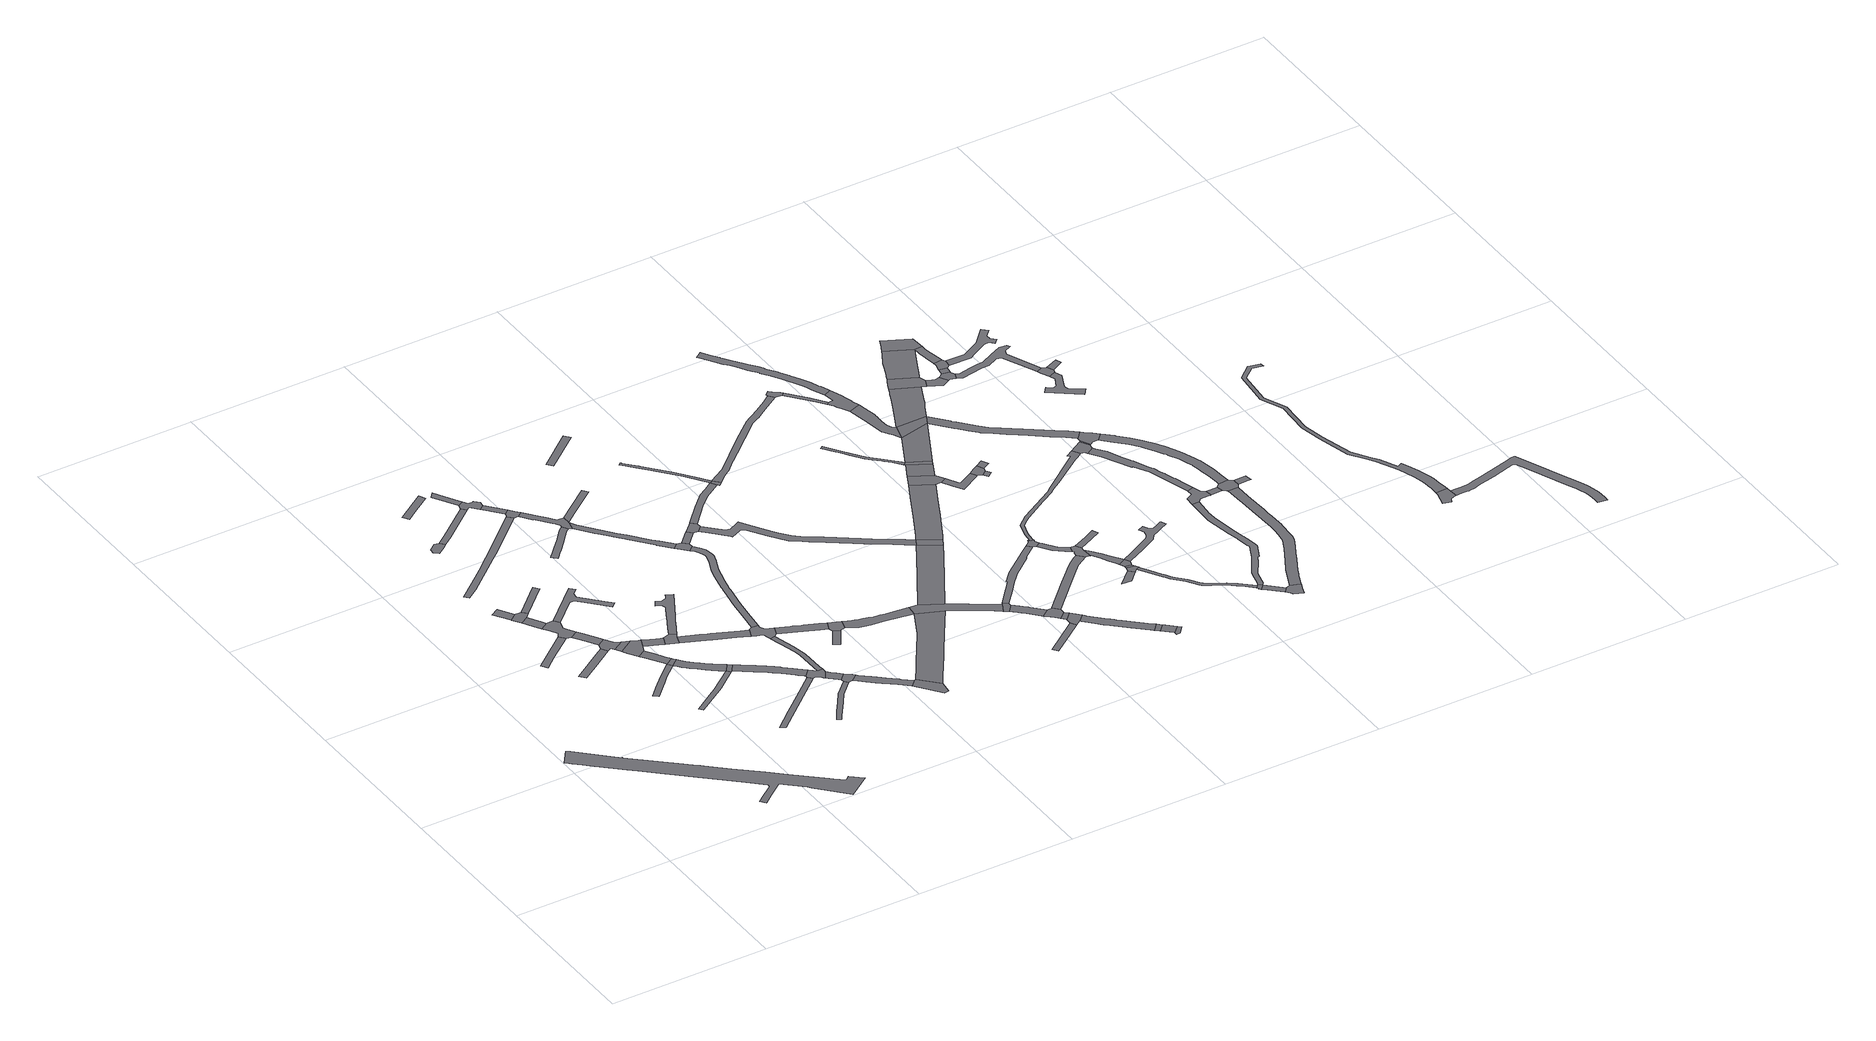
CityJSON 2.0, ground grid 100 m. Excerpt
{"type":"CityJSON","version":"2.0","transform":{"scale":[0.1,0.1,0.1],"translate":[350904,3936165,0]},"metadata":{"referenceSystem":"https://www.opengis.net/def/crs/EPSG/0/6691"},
"CityObjects":{
"road1":{"type":"Road","geometry":[{"type":"MultiSurface","lod":"1","boundaries":[[[0,1,2,3,4,5,6,7,8,9,10,11,12,13,14,15,16,17,18,19,20,21,22,23,24,25,26,27,28,29,30,31,32,33,34,35,36,37,38,39,40,41,42,43,44]]]}]},
"road2":{"type":"Road","attributes":{"RoadStructureAttribute.sectionType":"1"},"geometry":[{"type":"MultiSurface","lod":"1","boundaries":[[[45,46,47,48,49,50]]]}]},
"road3":{"type":"Road","attributes":{"RoadStructureAttribute.sectionType":"1"},"geometry":[{"type":"MultiSurface","lod":"1","boundaries":[[[51,52,53,54,55,56]]]}]},
"road4":{"type":"Road","attributes":{"RoadStructureAttribute.sectionType":"1"},"geometry":[{"type":"MultiSurface","lod":"1","boundaries":[[[57,58,59,60]]]}]},
"road5":{"type":"Road","geometry":[{"type":"MultiSurface","lod":"1","boundaries":[[[60,59,61,62,63,64,65]]]}]},
"road6":{"type":"Road","attributes":{"RoadStructureAttribute.sectionType":"1"},"geometry":[{"type":"MultiSurface","lod":"1","boundaries":[[[66,67,68,63,62,69,70,71]]]}]},
"road7":{"type":"Road","geometry":[{"type":"MultiSurface","lod":"1","boundaries":[[[49,72,73,74,75,76,77,78,66,71,79,80,50]]]}]},
"road8":{"type":"Road","attributes":{"RoadStructureAttribute.sectionType":"1"},"geometry":[{"type":"MultiSurface","lod":"1","boundaries":[[[81,82,83,84,85,86,87,88,89,90,91,92,93,94]]]}]},
"road9":{"type":"Road","attributes":{"RoadStructureAttribute.sectionType":"1"},"geometry":[{"type":"MultiSurface","lod":"1","boundaries":[[[95,96,73,72,97,98,99,100]]]}]},
"road10":{"type":"Road","geometry":[{"type":"MultiSurface","lod":"1","boundaries":[[[99,101,56,55,102,103,104,105,106,107,100]]]}]},
"road11":{"type":"Road","attributes":{"RoadStructureAttribute.sectionType":"1"},"geometry":[{"type":"MultiSurface","lod":"1","boundaries":[[[64,108,109,65]]]}]},
"road12":{"type":"Road","attributes":{"RoadStructureAttribute.sectionType":"1"},"geometry":[{"type":"MultiSurface","lod":"1","boundaries":[[[110,111,105,104,112]]]}]},
"road13":{"type":"Road","attributes":{"RoadStructureAttribute.sectionType":"1"},"geometry":[{"type":"MultiSurface","lod":"1","boundaries":[[[113,114,115,116,117,118,119,120,121]]]}]},
"road14":{"type":"Road","attributes":{"RoadStructureAttribute.sectionType":"1"},"geometry":[{"type":"MultiSurface","lod":"1","boundaries":[[[122,123,124,125,110,112,126,127,128,129]]]}]},
"road15":{"type":"Road","attributes":{"RoadStructureAttribute.sectionType":"1"},"geometry":[{"type":"MultiSurface","lod":"1","boundaries":[[[130,131,132,133,134,135,136,137,122,129]]]}]},
"road16":{"type":"Road","geometry":[{"type":"MultiSurface","lod":"1","boundaries":[[[138,139,140,141,142,143,144,145]]]}]},
"road17":{"type":"Road","geometry":[{"type":"MultiSurface","lod":"1","boundaries":[[[146,147,134,133,81,94,148]]]}]},
"road18":{"type":"Road","geometry":[{"type":"MultiSurface","lod":"1","boundaries":[[[77,149,150,151,152,153,154,155,156,157,158,159,160,78]]]}]},
"road19":{"type":"Road","attributes":{"RoadStructureAttribute.sectionType":"1"},"geometry":[{"type":"MultiSurface","lod":"1","boundaries":[[[161,162,163,164,165,166,124,123]]]}]},
"road20":{"type":"Road","attributes":{"RoadStructureAttribute.sectionType":"1"},"geometry":[{"type":"MultiSurface","lod":"1","boundaries":[[[94,167,168,169,170,171,172,173,174,175,176,113,177,178,179,180,181,182,183,184,185,186,148]]]}]},
"road21":{"type":"Road","attributes":{"RoadStructureAttribute.sectionType":"1"},"geometry":[{"type":"MultiSurface","lod":"1","boundaries":[[[187,188,189,190,191,192,193,194,195,196,197,198]]]}]},
"road22":{"type":"Road","attributes":{"RoadStructureAttribute.sectionType":"1"},"geometry":[{"type":"MultiSurface","lod":"1","boundaries":[[[199,200,201,202,203,204,205,206,207,208]]]}]},
"road23":{"type":"Road","geometry":[{"type":"MultiSurface","lod":"1","boundaries":[[[209,163,162,210,211,212,213]]]}]},
"road24":{"type":"Road","geometry":[{"type":"MultiSurface","lod":"1","boundaries":[[[214,215,177,113,121,216]]]}]},
"road25":{"type":"Road","attributes":{"RoadStructureAttribute.sectionType":"1"},"geometry":[{"type":"MultiSurface","lod":"1","boundaries":[[[217,218,219,220,221]]]}]},
"road26":{"type":"Road","attributes":{"RoadStructureAttribute.sectionType":"1"},"geometry":[{"type":"MultiSurface","lod":"1","boundaries":[[[222,223,224,225,141,140]]]}]},
"road27":{"type":"Road","attributes":{"RoadStructureAttribute.sectionType":"1"},"geometry":[{"type":"MultiSurface","lod":"1","boundaries":[[[226,227,228,229,230,231,232,233,234,235,236,237,238,239,240,241,242,243,244,245,246,247,214,216]]]}]},
"road28":{"type":"Road","attributes":{"RoadStructureAttribute.sectionType":"1"},"geometry":[{"type":"MultiSurface","lod":"1","boundaries":[[[248,249,250,251,252,253,211,210,254,255,256,257,258,259,260,261]]]}]},
"road29":{"type":"Road","attributes":{"RoadStructureAttribute.sectionType":"1"},"geometry":[{"type":"MultiSurface","lod":"1","boundaries":[[[212,262,263,264,265,266,267,268,269,270,271,272,273,274,275,276,277,213]]]}]},
"road30":{"type":"Road","attributes":{"RoadStructureAttribute.sectionType":"1"},"geometry":[{"type":"MultiSurface","lod":"1","boundaries":[[[278,279,280,281,282,283,284,285,286,287,288,289]]]}]},
"road31":{"type":"Road","attributes":{"RoadStructureAttribute.sectionType":"1"},"geometry":[{"type":"MultiSurface","lod":"1","boundaries":[[[290,291,292,293,294,295]]]}]},
"road32":{"type":"Road","geometry":[{"type":"MultiSurface","lod":"1","boundaries":[[[296,297,292,291,224,223,298,299,300,301,302,303,304]]]}]},
"road33":{"type":"Road","geometry":[{"type":"MultiSurface","lod":"1","boundaries":[[[305,306,307,234,233,208,207,308,309,310,311,312,313]]]}]},
"road34":{"type":"Road","attributes":{"RoadStructureAttribute.sectionType":"1"},"geometry":[{"type":"MultiSurface","lod":"1","boundaries":[[[314,315,316,317,318,319,320,321,322,323,324,325,326,327,328]]]}]},
"road35":{"type":"Road","attributes":{"RoadStructureAttribute.sectionType":"1"},"geometry":[{"type":"MultiSurface","lod":"1","boundaries":[[[301,329,330,331,332,302]]]}]},
"road36":{"type":"Road","attributes":{"RoadStructureAttribute.sectionType":"1"},"geometry":[{"type":"MultiSurface","lod":"1","boundaries":[[[333,334,335,336,305,313,337,338,339]]]}]},
"road37":{"type":"Road","geometry":[{"type":"MultiSurface","lod":"1","boundaries":[[[340,332,331,341,187,198,342,343]]]}]},
"road38":{"type":"Road","attributes":{"RoadStructureAttribute.sectionType":"1"},"geometry":[{"type":"MultiSurface","lod":"1","boundaries":[[[344,345,346,347,348,349,350,351,352,353,354,307,306]]]}]},
"road39":{"type":"Road","geometry":[{"type":"MultiSurface","lod":"1","boundaries":[[[355,289,288,356,357,358,359,360,333,339]]]}]},
"road40":{"type":"Road","geometry":[{"type":"MultiSurface","lod":"1","boundaries":[[[361,362,363,364,365,350,349,366,367,368,369,370,371,372,373,374,248,261]]]}]},
"road41":{"type":"Road","geometry":[{"type":"MultiSurface","lod":"1","boundaries":[[[375,376,377,378,379,343,342,380,381,382,383,384,314,328,385,386]]]}]},
"road42":{"type":"Road","attributes":{"RoadStructureAttribute.sectionType":"1"},"geometry":[{"type":"MultiSurface","lod":"1","boundaries":[[[387,388,389,390,391,392,393,394,358,357,395,396,397,398,399,400,401,402]]]}]},
"road43":{"type":"Road","attributes":{"RoadStructureAttribute.sectionType":"1"},"geometry":[{"type":"MultiSurface","lod":"1","boundaries":[[[403,404,405,406,407,408,409,410,411,412,413,414,368,367]]]}]},
"road44":{"type":"Road","attributes":{"RoadStructureAttribute.sectionType":"1"},"geometry":[{"type":"MultiSurface","lod":"1","boundaries":[[[415,416,417,418,419,420,421,422,386,385,423,424,425,426,427,428,429,430,431,432,433]]]}]},
"road45":{"type":"Road","attributes":{"RoadStructureAttribute.sectionType":"1"},"geometry":[{"type":"MultiSurface","lod":"1","boundaries":[[[434,435,436,437,438,439,440,441,442,443,444,445,446,447,448,449,374,373,450,451,452,453,454,455,456,457,458,459,460,461,462,463,464,465,466,467,468,469,470]]]}]},
"road46":{"type":"Road","geometry":[{"type":"MultiSurface","lod":"1","boundaries":[[[471,472,473,474,387,402]]]}]},
"road47":{"type":"Road","attributes":{"RoadStructureAttribute.sectionType":"1"},"geometry":[{"type":"MultiSurface","lod":"1","boundaries":[[[475,476,477,478]]]}]},
"road48":{"type":"Road","attributes":{"RoadStructureAttribute.sectionType":"1"},"geometry":[{"type":"MultiSurface","lod":"1","boundaries":[[[479,480,481,482,483,375,386]]]}]},
"road49":{"type":"Road","geometry":[{"type":"MultiSurface","lod":"1","boundaries":[[[484,485,486,407,406,475,478]]]}]},
"road50":{"type":"Road","geometry":[{"type":"MultiSurface","lod":"1","boundaries":[[[487,488,489,470,469,490,491,415,433]]]}]},
"road51":{"type":"Road","attributes":{"RoadStructureAttribute.sectionType":"1"},"geometry":[{"type":"MultiSurface","lod":"1","boundaries":[[[492,493,491,490,494,495]]]}]},
"road52":{"type":"Road","geometry":[{"type":"MultiSurface","lod":"1","boundaries":[[[496,497,498,499,500,501,492,495]]]}]},
"road53":{"type":"Road","attributes":{"function":"3","RoadStructureAttribute.sectionType":"1"},"geometry":[{"type":"MultiSurface","lod":"1","boundaries":[[[502,503,504,505,506,507,508,509,510,474,473,511,512,513,514,515,516]]]}]},
"road54":{"type":"Road","attributes":{"RoadStructureAttribute.sectionType":"1"},"geometry":[{"type":"MultiSurface","lod":"1","boundaries":[[[517,518,519,520,521,522,523,524,525,526,527,486,485,528,529,530,531,532,533,534,535,536,516]]]}]},
"road55":{"type":"Road","attributes":{"RoadStructureAttribute.sectionType":"1"},"geometry":[{"type":"MultiSurface","lod":"1","boundaries":[[[537,538,539,540]]]}]},
"road56":{"type":"Road","attributes":{"RoadStructureAttribute.sectionType":"1"},"geometry":[{"type":"MultiSurface","lod":"1","boundaries":[[[541,542,543,544,499,498,545,546,547,548,549,550]]]}]},
"road57":{"type":"Road","attributes":{"RoadStructureAttribute.sectionType":"1"},"geometry":[{"type":"MultiSurface","lod":"1","boundaries":[[[551,552,553,554,555,556,557,558,559,560,561,562,563,564,565,566,567,568,569,570,571,572]]]}]},
"road58":{"type":"Road","attributes":{"RoadStructureAttribute.sectionType":"1"},"geometry":[{"type":"MultiSurface","lod":"1","boundaries":[[[573,574,575,576,577,578,579,580,581,582,583,584,585,586,587,588,497,496,589,590,591,592,593,594,595,596,597,598,599,600,601,602,603,604,605,606,607,608,609,610]]]}]},
"road59":{"type":"Road","geometry":[{"type":"MultiSurface","lod":"1","boundaries":[[[611,612,613,614,615,616,617,618,517,516,515,619,620,621,622,623,624,625,626]]]}]},
"road60":{"type":"Road","geometry":[{"type":"MultiSurface","lod":"1","boundaries":[[[571,550,549,627,628,629,572]]]}]},
"road61":{"type":"Road","attributes":{"function":"3","RoadStructureAttribute.sectionType":"1"},"geometry":[{"type":"MultiSurface","lod":"1","boundaries":[[[610,630,631,618,617,632,633,634]]]}]},
"road62":{"type":"Road","attributes":{"RoadStructureAttribute.sectionType":"1"},"geometry":[{"type":"MultiSurface","lod":"1","boundaries":[[[635,636,637,638,639,640]]]}]},
"road63":{"type":"Road","geometry":[{"type":"MultiSurface","lod":"1","boundaries":[[[625,641,642,643,644,645,626]]]}]},
"road64":{"type":"Road","attributes":{"RoadStructureAttribute.sectionType":"1"},"geometry":[{"type":"MultiSurface","lod":"1","boundaries":[[[642,646,647,648,649,650,651,652,653,654,655,656,657,658,659,643]]]}]},
"road65":{"type":"Road","geometry":[{"type":"MultiSurface","lod":"1","boundaries":[[[652,660,661,662,663,664,665,666,667,653]]]}]},
"road66":{"type":"Road","attributes":{"RoadStructureAttribute.sectionType":"1"},"geometry":[{"type":"MultiSurface","lod":"1","boundaries":[[[668,669,664,663]]]}]},
"road67":{"type":"Road","geometry":[{"type":"MultiSurface","lod":"1","boundaries":[[[669,668,635,640,670,671]]]}]},
"road68":{"type":"Road","geometry":[{"type":"MultiSurface","lod":"1","boundaries":[[[672,573,610,634]]]}]},
"road69":{"type":"Road","attributes":{"RoadStructureAttribute.sectionType":"1"},"geometry":[{"type":"MultiSurface","lod":"1","boundaries":[[[673,674,675,676,677,678,679,680,681,682,683,684,685,572,629,686,687,688,689,690,691,692,693,694,695,696,697,698,699,700,701,702,703,704]]]}]},
"road70":{"type":"Road","attributes":{"RoadStructureAttribute.sectionType":"1"},"geometry":[{"type":"MultiSurface","lod":"1","boundaries":[[[705,706,707,708,709,710,711,712,713,714,715,716,717,718,719,720,721,722,723,724,645,644]]]}]},
"road71":{"type":"Road","attributes":{"RoadStructureAttribute.sectionType":"1"},"geometry":[{"type":"MultiSurface","lod":"1","boundaries":[[[670,725,726,727,728,729,730,731,732,733,734,735,736,737,738,739,740,741,742,671]]]}]},
"road72":{"type":"Road","attributes":{"function":"3","RoadStructureAttribute.sectionType":"1"},"geometry":[{"type":"MultiSurface","lod":"1","boundaries":[[[672,743,744,745,746,747,748,749,750,751,752,753,754,573]]]}]},
"road73":{"type":"Road","geometry":[{"type":"MultiSurface","lod":"1","boundaries":[[[734,733,755,756]]]}]},
"road74":{"type":"Road","attributes":{"RoadStructureAttribute.sectionType":"1"},"geometry":[{"type":"MultiSurface","lod":"1","boundaries":[[[757,758,759,760,761,762,666,665,763,764,765,766,767]]]}]},
"road75":{"type":"Road","attributes":{"RoadStructureAttribute.sectionType":"1"},"geometry":[{"type":"MultiSurface","lod":"1","boundaries":[[[768,769,770,756,755]]]}]},
"road76":{"type":"Road","geometry":[{"type":"MultiSurface","lod":"1","boundaries":[[[771,772,769,768,773]]]}]},
"road77":{"type":"Road","geometry":[{"type":"MultiSurface","lod":"1","boundaries":[[[774,775,776,716,715,777,778,779,780]]]}]},
"road78":{"type":"Road","attributes":{"RoadStructureAttribute.sectionType":"1"},"geometry":[{"type":"MultiSurface","lod":"1","boundaries":[[[781,782,783,784,785,786,787,788,789,790,791,792,793,794,795,796,797]]]}]},
"road79":{"type":"Road","attributes":{"RoadStructureAttribute.sectionType":"1"},"geometry":[{"type":"MultiSurface","lod":"1","boundaries":[[[777,798,799,800,801,802,803,804,805,778]]]}]},
"road80":{"type":"Road","geometry":[{"type":"MultiSurface","lod":"1","boundaries":[[[806,748,747,807,808,809]]]}]},
"road81":{"type":"Road","attributes":{"RoadStructureAttribute.sectionType":"1"},"geometry":[{"type":"MultiSurface","lod":"1","boundaries":[[[810,811,812,813]]]}]},
"road82":{"type":"Road","geometry":[{"type":"MultiSurface","lod":"1","boundaries":[[[766,814,815,816,817,818,801,800,819,820,821,767]]]}]},
"road83":{"type":"Road","attributes":{"RoadStructureAttribute.sectionType":"1"},"geometry":[{"type":"MultiSurface","lod":"1","boundaries":[[[822,823,806,809]]]}]},
"road84":{"type":"Road","geometry":[{"type":"MultiSurface","lod":"1","boundaries":[[[824,825,826,827,828,673,704,829,830,831]]]}]},
"road85":{"type":"Road","geometry":[{"type":"MultiSurface","lod":"1","boundaries":[[[823,822,832,781,797]]]}]},
"road86":{"type":"Road","attributes":{"RoadStructureAttribute.sectionType":"1"},"geometry":[{"type":"MultiSurface","lod":"1","boundaries":[[[833,834,835,816,815,836,837,838,839,840,841]]]}]},
"road87":{"type":"Road","geometry":[{"type":"MultiSurface","lod":"1","boundaries":[[[842,843,844,845,813,812,846,847]]]}]},
"road88":{"type":"Road","attributes":{"RoadStructureAttribute.sectionType":"1"},"geometry":[{"type":"MultiSurface","lod":"1","boundaries":[[[848,849,844,843,850]]]}]},
"road89":{"type":"Road","attributes":{"RoadStructureAttribute.sectionType":"1"},"geometry":[{"type":"MultiSurface","lod":"1","boundaries":[[[851,852,808,807,853,854,855,856,857]]]}]},
"road90":{"type":"Road","geometry":[{"type":"MultiSurface","lod":"1","boundaries":[[[858,859,841,840,860,848,850]]]}]},
"road91":{"type":"Road","attributes":{"RoadStructureAttribute.sectionType":"1"},"geometry":[{"type":"MultiSurface","lod":"1","boundaries":[[[861,862,831,830,863,864,865,866,867]]]}]},
"road92":{"type":"Road","attributes":{"RoadStructureAttribute.sectionType":"1"},"geometry":[{"type":"MultiSurface","lod":"1","boundaries":[[[868,869,870,871,818,817]]]}]},
"road93":{"type":"Road","attributes":{"RoadStructureAttribute.sectionType":"1"},"geometry":[{"type":"MultiSurface","lod":"1","boundaries":[[[872,873,874,875,876,877,878,879,880,881,882,883,884,885,886,887,888,889,890,891,892,893,894,895,896,897,898,899,900,901,902,903,904,905,906,907,908,909,910,911,912,913,914,915]]]}]},
"road94":{"type":"Road","attributes":{"function":"3","RoadStructureAttribute.sectionType":"1"},"geometry":[{"type":"MultiSurface","lod":"1","boundaries":[[[916,781,832,917,918]]]}]},
"road95":{"type":"Road","attributes":{"RoadStructureAttribute.sectionType":"1"},"geometry":[{"type":"MultiSurface","lod":"1","boundaries":[[[919,920,921,922,923,924,925,926,927,928,929,930,931,932,933,934,935,936,937,938,939,916]]]}]},
"road96":{"type":"Road","geometry":[{"type":"MultiSurface","lod":"1","boundaries":[[[940,857,856,941,942,943,944,945]]]}]},
"road97":{"type":"Road","geometry":[{"type":"MultiSurface","lod":"1","boundaries":[[[866,946,947,948,934,933,949,950,951,952,953,954,955,956,957,892,891,958,959,867]]]}]},
"road98":{"type":"Road","geometry":[{"type":"MultiSurface","lod":"1","boundaries":[[[960,961,943,942]]]}]},
"road99":{"type":"Road","attributes":{"RoadStructureAttribute.sectionType":"1"},"geometry":[{"type":"MultiSurface","lod":"1","boundaries":[[[846,962,963,964,965,966,967,968,969,970,971,972,973,974,975,976,977,978,979,980,981,982,983,984,985,986,987,988,989,990,991,992,993,994,995,996,847]]]}]},
"road100":{"type":"Road","attributes":{"RoadStructureAttribute.sectionType":"1"},"geometry":[{"type":"MultiSurface","lod":"1","boundaries":[[[944,997,998,945]]]}]},
"road101":{"type":"Road","geometry":[{"type":"MultiSurface","lod":"1","boundaries":[[[918,999,919,916]]]}]},
"road102":{"type":"Road","attributes":{"RoadStructureAttribute.sectionType":"1"},"geometry":[{"type":"MultiSurface","lod":"1","boundaries":[[[1000,1001,1002,1003,1004,1005,1006,1007,1008,1009,1010,1011,1012,1013,1014,1015,1016,1017,1018,1019,1020,1021,1022,1023,774,780]]]}]},
"road103":{"type":"Road","geometry":[{"type":"MultiSurface","lod":"1","boundaries":[[[1024,1025,1026,1027,1028,1029,1030,1031,1032,1033,1034,1035,1036,1037,1038,1039,1040,1041,1042,1043,1044,841,859]]]}]},
"road104":{"type":"Road","geometry":[{"type":"MultiSurface","lod":"1","boundaries":[[[1045,977,976,1046,1047,1048,1049,1050]]]}]},
"road105":{"type":"Road","attributes":{"function":"3","RoadStructureAttribute.sectionType":"1"},"geometry":[{"type":"MultiSurface","lod":"1","boundaries":[[[1051,1052,1053,1054,1055,1056,1057,1058,1059,1060,1061,1062,1063,1064,1065,1066,919,999]]]}]},
"road106":{"type":"Road","attributes":{"RoadStructureAttribute.sectionType":"1"},"geometry":[{"type":"MultiSurface","lod":"1","boundaries":[[[1049,1067,1068,1069,1070,1050]]]}]},
"road107":{"type":"Road","geometry":[{"type":"MultiSurface","lod":"1","boundaries":[[[1068,1071,1072,1073,1074,1075,1076,1077,1078,1069]]]}]},
"road108":{"type":"Road","geometry":[{"type":"MultiSurface","lod":"1","boundaries":[[[1079,1080,1081,1058,1057,1082,1083,1084,1085]]]}]},
"road109":{"type":"Road","attributes":{"RoadStructureAttribute.sectionType":"1"},"geometry":[{"type":"MultiSurface","lod":"1","boundaries":[[[1086,1087,1088,1089,1090,1091,1092,1093,1094,1095,1096,1097,1098,1099,1100,1101,1102,1103,1104,1105,1106,1107,1108,1109,1110,1111,1112,999,918]]]}]},
"road110":{"type":"Road","attributes":{"RoadStructureAttribute.sectionType":"1"},"geometry":[{"type":"MultiSurface","lod":"1","boundaries":[[[1113,1114,1115,1116,1117,1118,1119,1120,1121,1122,1123,1124,1125,1126,1127,1128,1129,1130,1131,1132,1133,1134,1135,1136,1137,1138,1139,1140,1141,1142,1143,1144,1145,1146,1147,1045,1050]]]}]},
"road111":{"type":"Road","attributes":{"RoadStructureAttribute.sectionType":"1"},"geometry":[{"type":"MultiSurface","lod":"1","boundaries":[[[1148,1149,1083,1082,1150,1151,1152,1153]]]}]},
"road112":{"type":"Road","attributes":{"RoadStructureAttribute.sectionType":"1"},"geometry":[{"type":"MultiSurface","lod":"1","boundaries":[[[1154,1155,1156,1157,1158,1079,1085,1159,1160,1161,1162,1163,1164,1165,1166,1167,1168,1169,1170,1171,1172,1173,1174,1175,1164,1176]]]}]},
"road113":{"type":"Road","geometry":[{"type":"MultiSurface","lod":"1","boundaries":[[[1013,1012,1177,1178,1179,1180,1181]]]}]},
"road114":{"type":"Road","attributes":{"RoadStructureAttribute.sectionType":"1"},"geometry":[{"type":"MultiSurface","lod":"1","boundaries":[[[1182,1183,1184,1185,1186,1187,1188,1189,1190,1191,1192,1193,1194,1195,1196,1197,1198,1199,1200,1201,1078,1077,1202,1203,1204,1205,1206,1207,1208,1209,1210,1211,1212,1213,1214,1215,1216,1217,1218,1219,1220,1221,1222,1223,1224,1225,1226,1227,1228,1229,1230]]]}]},
"road115":{"type":"Road","geometry":[{"type":"MultiSurface","lod":"1","boundaries":[[[1152,1231,1232,1233,1234,1235,1236,1237,1238,1239,1153]]]}]},
"road116":{"type":"Road","attributes":{"RoadStructureAttribute.sectionType":"1"},"geometry":[{"type":"MultiSurface","lod":"1","boundaries":[[[1180,1240,1241,1181]]]}]},
"road117":{"type":"Road","attributes":{"RoadStructureAttribute.sectionType":"1"},"geometry":[{"type":"MultiSurface","lod":"1","boundaries":[[[1242,1243,1244,1245,1246,1247,1248,1249,1250,1251,1252,1253,1254,1255,1256,1257,1258,1259,1260,1179,1178,1261,1262,1263,1264,1265,1266,1267,1268,1269,1270]]]}]},
"road118":{"type":"Road","attributes":{"RoadStructureAttribute.sectionType":"1"},"geometry":[{"type":"MultiSurface","lod":"1","boundaries":[[[1271,1272,1237,1236]]]}]},
"road119":{"type":"Road","geometry":[{"type":"MultiSurface","lod":"1","boundaries":[[[1164,1175,1273,1274,1275,1276,1176]]]}]},
"road120":{"type":"Road","geometry":[{"type":"MultiSurface","lod":"1","boundaries":[[[1277,1278,1279,1134,1133,1280,1281,1282,1283,1284,1285,1286,1287,1242,1270]]]}]},
"road121":{"type":"Road","geometry":[{"type":"MultiSurface","lod":"1","boundaries":[[[1288,1169,1168,1289,1290,1272,1271,1291]]]}]},
"road122":{"type":"Road","geometry":[{"type":"MultiSurface","lod":"1","boundaries":[[[1292,1293,1294,1099,1098,1241,1240,1295,1296]]]}]},
"road123":{"type":"Road","attributes":{"RoadStructureAttribute.sectionType":"1"},"geometry":[{"type":"MultiSurface","lod":"1","boundaries":[[[1284,1283,1297,1298]]]}]},
"road124":{"type":"Road","attributes":{"RoadStructureAttribute.sectionType":"1"},"geometry":[{"type":"MultiSurface","lod":"1","boundaries":[[[1299,1300,1301,1302,1303,1304,1305,1306,1307,1308,1309,1310,1311,1312,1313,1292,1296,1314,1315,1316,1317,1318,1319,1320,1321,1322,1323,1324,1325,1326,1327,1328,1329,1330,1331,1332,1333,1334,1335]]]}]},
"road125":{"type":"Road","geometry":[{"type":"MultiSurface","lod":"1","boundaries":[[[1336,1337,1338,1339,1340,1341,1342,1343,1344,1345,1346,1234,1233,1347,1348,1349,1350,1351,1352,1353,1354]]]}]},
"road126":{"type":"Road","geometry":[{"type":"MultiSurface","lod":"1","boundaries":[[[1334,1298,1297,1355,1230,1229,1356,1357,1335]]]}]},
"road127":{"type":"Road","geometry":[{"type":"MultiSurface","lod":"1","boundaries":[[[1358,1359,1360,1361,1362,1363,1364,1365,1366,1367,1368,1369,1370,1288,1291]]]}]},
"road128":{"type":"Road","attributes":{"RoadStructureAttribute.sectionType":"1"},"geometry":[{"type":"MultiSurface","lod":"1","boundaries":[[[1356,1371,1372,1373,1374,1375,1357]]]}]},
"road129":{"type":"Road","geometry":[{"type":"MultiSurface","lod":"1","boundaries":[[[1376,1377,1378,1379,1380,1381,1382,1383,1384,1385,1386,1387]]]}]},
"road130":{"type":"Road","geometry":[{"type":"MultiSurface","lod":"1","boundaries":[[[1353,1388,1376,1387,1389,1390,1354]]]}]},
"road131":{"type":"Road","attributes":{"RoadStructureAttribute.sectionType":"1"},"geometry":[{"type":"MultiSurface","lod":"1","boundaries":[[[1389,1391,1392,1390]]]}]},
"road132":{"type":"Road","geometry":[{"type":"MultiSurface","lod":"1","boundaries":[[[1393,1394,1395,1396,1397,1398,1399,1400,1401,1402]]]}]},
"road133":{"type":"Road","attributes":{"RoadStructureAttribute.sectionType":"1"},"geometry":[{"type":"MultiSurface","lod":"1","boundaries":[[[1401,1403,1404,1405,1406,1407,1408,1409,1410,1411,1412,1413,1414,1415,1416,1417,1418,1419,1420,1421,1422,1423,1424,1425,1426,1427,1428,1429,1430,1431,1432,1433,1434,1435,1436,1437,1438,1439,1440,1441,1442,1402]]]}]},
"road134":{"type":"Road","attributes":{"RoadStructureAttribute.sectionType":"1"},"geometry":[{"type":"MultiSurface","lod":"1","boundaries":[[[1443,1444,1445,1446,1447,1448,1449,1450,1451,1452,1453,1454,1455,1456,1457,1458,1459,1460,1461,1462,1463,1464,1465,1400,1399,1466,1467,1468,1469,1470,1471,1472,1473,1474,1475,1476,1477,1478,1479,1480,1481,1482,1483,1484,1485,1486,1487,1488,1489]]]}]}
},
"vertices":[
[1341,107,0],[1337,111,0],[1271,168,0],[1245,144,0],[1189,195,0],[1173,210,0],[998,366,0],[903,450,0],[761,577,0],[646,679,0],[632,692,0],[601,720,0],[561,755,0],[326,968,0],[309,983,0],[307,986,0],[306,986,0],[94,1190,0],[73,1205,0],[8,1115,0],[17,1106,0],[41,1082,0],[84,1042,0],[114,1015,0],[230,908,0],[268,873,0],[313,831,0],[425,727,0],[506,653,0],[523,638,0],[642,528,0],[742,436,0],[852,334,0],[851,320,0],[762,252,0],[729,227,0],[753,195,0],[812,240,0],[875,288,0],[885,295,0],[890,299,0],[906,311,0],[1025,202,0],[1042,183,0],[1201,7,0],
[472,2040,0],[391,1975,0],[419,1940,0],[494,2002,0],[653,2127,0],[623,2161,0],
[735,1920,0],[520,1780,0],[548,1744,0],[663,1819,0],[788,1901,0],[763,1939,0],
[479,2567,0],[428,2536,0],[488,2438,0],[536,2474,0],
[491,2434,0],[523,2382,0],[574,2413,0],[603,2441,0],[576,2470,0],
[637,2308,0],[623,2334,0],[579,2404,0],[565,2314,0],[571,2303,0],[588,2277,0],
[683,2121,0],[734,2153,0],[706,2198,0],[692,2222,0],[707,2274,0],[708,2277,0],[681,2306,0],[615,2234,0],[641,2192,0],
[992,1618,0],[984,1611,0],[904,1539,0],[847,1484,0],[822,1459,0],[767,1403,0],[792,1379,0],[863,1451,0],[871,1459,0],[878,1465,0],[928,1514,0],[991,1570,0],[1004,1582,0],[1015,1592,0],
[812,2027,0],[754,2122,0],[702,2090,0],[733,2040,0],[772,1977,0],[823,2009,0],
[770,1968,0],[797,1907,0],[810,1915,0],[824,1893,0],[893,1936,0],[879,1942,0],[860,1950,0],
[784,2611,0],[757,2640,0],
[941,1916,0],[899,1934,0],[846,1857,0],
[1238,1392,0],[1087,1274,0],[1061,1257,0],[915,1162,0],[931,1137,0],[1105,1249,0],[1125,1265,0],[1145,1281,0],[1257,1368,0],
[954,1799,0],[971,1835,0],[995,1894,0],[985,1898,0],[854,1844,0],[859,1837,0],[865,1826,0],[903,1767,0],
[907,1760,0],[922,1736,0],[971,1658,0],[996,1621,0],[1045,1654,0],[1023,1687,0],[986,1746,0],[961,1786,0],
[529,3217,0],[542,3227,0],[569,3248,0],[545,3277,0],[515,3282,0],[472,3248,0],[468,3218,0],[495,3191,0],
[1060,1632,0],[1050,1647,0],[1062,1630,0],
[854,2412,0],[884,2411,0],[924,2368,0],[998,2286,0],[1033,2248,0],[1063,2275,0],[1022,2320,0],[963,2384,0],[913,2438,0],[915,2468,0],[947,2499,0],[920,2528,0],
[1055,1802,0],[1088,1789,0],[1112,1845,0],[1097,1851,0],[1075,1860,0],[1044,1873,0],
[1017,1589,0],[1025,1579,0],[1049,1552,0],[1056,1545,0],[1080,1521,0],[1113,1490,0],[1114,1489,0],[1147,1460,0],[1174,1438,0],[1204,1415,0],[1273,1441,0],[1235,1467,0],[1207,1488,0],[1196,1497,0],[1194,1499,0],[1192,1501,0],[1155,1534,0],[1126,1559,0],[1095,1591,0],[1075,1613,0],
[995,3298,0],[745,3072,0],[689,3022,0],[593,2937,0],[492,2854,0],[386,2766,0],[408,2740,0],[457,2775,0],[479,2790,0],[714,2988,0],[774,3038,0],[1025,3265,0],
[1440,976,0],[1322,877,0],[1200,773,0],[1212,764,0],[1229,752,0],[1273,789,0],[1351,856,0],[1469,955,0],[1608,1073,0],[1585,1100,0],
[1138,1853,0],[1160,1758,0],[1181,1816,0],[1192,1836,0],[1153,1857,0],
[1298,1423,0],[1285,1432,0],[1264,1374,0],
[502,3597,0],[527,3560,0],[589,3602,0],[710,3685,0],[690,3726,0],
[629,3294,0],[846,3467,0],[822,3497,0],[604,3323,0],
[1364,1304,0],[1407,1272,0],[1447,1240,0],[1467,1223,0],[1543,1154,0],[1553,1145,0],[1580,1121,0],[1585,1117,0],[1625,1162,0],[1621,1165,0],[1563,1218,0],[1516,1259,0],[1510,1265,0],[1485,1287,0],[1452,1314,0],[1444,1320,0],[1438,1324,0],[1404,1350,0],[1394,1357,0],[1334,1398,0],[1330,1401,0],[1309,1416,0],
[1555,1659,0],[1510,1677,0],[1481,1689,0],[1357,1742,0],[1325,1755,0],[1300,1766,0],[1301,1699,0],[1321,1691,0],[1322,1690,0],[1333,1685,0],[1457,1633,0],[1487,1621,0],[1490,1619,0],[1533,1601,0],
[1249,1938,0],[1252,1944,0],[1261,1959,0],[1282,1994,0],[1383,2171,0],[1342,2192,0],[1331,2174,0],[1324,2161,0],[1294,2151,0],[1260,2170,0],[1237,2133,0],[1270,2116,0],[1280,2088,0],[1239,2018,0],[1235,2010,0],[1184,1914,0],
[1648,876,0],[1600,807,0],[1550,737,0],[1526,700,0],[1507,670,0],[1532,654,0],[1551,684,0],[1574,720,0],[1625,790,0],[1671,856,0],[1755,938,0],[1734,959,0],
[742,3675,0],[829,3529,0],[863,3549,0],[821,3622,0],[805,3649,0],[769,3710,0],
[909,3514,0],[881,3519,0],[863,3481,0],[873,3478,0],[879,3471,0],[911,3434,0],[943,3461,0],[944,3491,0],[918,3522,0],
[1699,1095,0],[1699,1124,0],[1668,1123,0],[1614,1079,0],[1629,1078,0],[1636,1072,0],[1654,1055,0],[1660,1049,0],[1666,1045,0],
[1204,3053,0],[1176,3032,0],[1171,3026,0],[1107,2952,0],[1101,2945,0],[1043,2884,0],[996,2835,0],[1008,2823,0],[1026,2804,0],[1069,2853,0],[1073,2857,0],[1137,2925,0],[1164,2957,0],[1204,3003,0],[1225,3014,0],
[945,3394,0],[951,3387,0],[1004,3324,0],[1036,3350,0],
[1771,1025,0],[1744,1050,0],[1730,1063,0],[1719,1075,0],[1682,1031,0],[1723,992,0],[1734,984,0],
[1061,3319,0],[1001,3304,0],[1052,3264,0],[1084,3290,0],
[1698,1156,0],[1695,1300,0],[1693,1310,0],[1685,1364,0],[1677,1394,0],[1642,1531,0],[1611,1524,0],[1646,1391,0],[1655,1358,0],[1659,1331,0],[1664,1300,0],
[1734,980,0],[1759,939,0],[1780,943,0],[1824,978,0],[1809,992,0],[1794,1005,0],
[1560,1590,0],[1577,1583,0],[1598,1574,0],[1606,1543,0],[1608,1536,0],[1648,1536,0],[1661,1547,0],[1684,1603,0],[1635,1624,0],[1629,1633,0],[1620,1645,0],[1618,1649,0],[1620,1669,0],[1582,1674,0],
[1259,3120,0],[1215,3125,0],[1184,3165,0],[1137,3224,0],[1120,3245,0],[1106,3195,0],[1107,3195,0],[1179,3106,0],[1189,3093,0],[1206,3068,0],[1245,3010,0],[1257,3068,0],
[2071,762,0],[2015,811,0],[2008,817,0],[2004,821,0],[1950,867,0],[1912,899,0],[1890,920,0],[1833,970,0],[1805,921,0],[1839,892,0],[1880,856,0],[1907,833,0],[1910,831,0],[1975,775,0],[2014,739,0],[2032,722,0],
[1800,1489,0],[1889,1451,0],[1913,1441,0],[1934,1433,0],[1957,1489,0],[1915,1506,0],[1837,1539,0],[1826,1544,0],[1779,1563,0],[1770,1567,0],[1742,1579,0],[1741,1579,0],
[1652,2576,0],[1588,2651,0],[1573,2669,0],[1558,2685,0],[1466,2794,0],[1428,2837,0],[1368,2917,0],[1281,3028,0],[1326,2903,0],[1328,2899,0],[1379,2837,0],[1395,2817,0],[1416,2792,0],[1438,2766,0],[1445,2758,0],[1553,2627,0],[1554,2625,0],[1555,2624,0],[1621,2548,0],
[1704,2459,0],[1714,2444,0],[1725,2419,0],[1731,2397,0],[1730,2385,0],[1729,2373,0],[1713,2330,0],[1684,2262,0],[1668,2209,0],[1656,2154,0],[1642,2089,0],[1639,2077,0],[1636,2057,0],[1634,2046,0],[1612,1909,0],[1594,1774,0],[1632,1770,0],[1650,1903,0],[1672,2040,0],[1676,2065,0],[1677,2069,0],[1693,2133,0],[1708,2194,0],[1708,2195,0],[1708,2197,0],[1726,2254,0],[1758,2334,0],[1764,2354,0],[1768,2366,0],[1770,2390,0],[1767,2416,0],[1762,2440,0],[1759,2447,0],[1748,2466,0],[1742,2477,0],[1716,2509,0],[1683,2481,0],
[2150,571,0],[2179,575,0],[2189,653,0],[2084,766,0],
[1941,1405,0],[1873,1298,0],[1911,1274,0],[1979,1381,0],
[1335,3128,0],[1399,3177,0],[1508,3261,0],[1484,3293,0],[1351,3190,0],
[1984,1390,0],[2016,1397,0],[2032,1457,0],
[1634,2533,0],[1635,2533,0],[1637,2530,0],[1713,2540,0],[1686,2570,0],
[1762,2647,0],[1756,2641,0],[1721,2547,0],[1790,2619,0],
[1820,2617,0],[1857,2651,0],[1853,2680,0],[1823,2709,0],[1810,2695,0],[1802,2687,0],
[2325,1136,0],[2323,1133,0],[2288,1080,0],[2276,1062,0],[2211,961,0],[2209,959,0],[2137,848,0],[2124,827,0],[2105,799,0],[2230,716,0],[2332,872,0],[2371,932,0],[2515,1154,0],[2572,1241,0],[2410,1305,0],
[2418,1376,0],[2309,1386,0],[2278,1390,0],[2246,1396,0],[2207,1403,0],[2178,1410,0],[2149,1417,0],[2126,1423,0],[2101,1431,0],[2071,1442,0],[2065,1445,0],[2049,1379,0],[2056,1375,0],[2082,1361,0],[2085,1359,0],[2113,1351,0],[2154,1342,0],[2229,1336,0],[2287,1328,0],[2290,1328,0],
[1676,3792,0],[1448,3608,0],[1476,3573,0],[1704,3757,0],
[2069,2940,0],[2016,2906,0],[1956,2850,0],[1941,2836,0],[1925,2759,0],[1968,2807,0],[2040,2871,0],[2092,2905,0],[2147,2940,0],[2125,2975,0],
[2097,3049,0],[2008,3169,0],[1988,3192,0],[1934,3254,0],[1881,3316,0],[1874,3324,0],[1860,3340,0],[1810,3398,0],[1808,3401,0],[1805,3404,0],[1791,3391,0],[1794,3388,0],[1834,3342,0],[1867,3304,0],[1901,3265,0],[1921,3241,0],[1993,3157,0],[2032,3106,0],[2046,3086,0],[2083,3037,0],[2128,2977,0],[2143,2989,0],
[2798,1907,0],[2749,1941,0],[2598,2046,0],[2547,2082,0],[2380,2200,0],[2313,2247,0],[2273,2275,0],[2233,2311,0],[2188,2366,0],[2166,2397,0],[2084,2529,0],[2055,2575,0],[2048,2571,0],[1985,2541,0],[1957,2545,0],[1924,2580,0],[1863,2570,0],[1949,2477,0],[1956,2470,0],[2021,2500,0],[2048,2491,0],[2122,2374,0],[2197,2274,0],[2214,2261,0],[2217,2259,0],[2230,2249,0],[2287,2202,0],[2288,2201,0],[2365,2149,0],[2424,2106,0],[2434,2098,0],[2536,2028,0],[2563,2008,0],[2564,2007,0],[2565,2006,0],[2601,1982,0],[2667,1936,0],[2772,1863,0],
[2847,1142,0],[2813,1164,0],[2787,1180,0],[2782,1183,0],[2718,1226,0],[2707,1234,0],[2606,1298,0],[2475,1370,0],[2574,1245,0],[2689,1173,0],[2695,1169,0],[2786,1110,0],[2804,1096,0],[2815,1088,0],[2842,1068,0],[2871,1125,0],
[2155,2928,0],[2168,2938,0],[2179,2948,0],
[2716,1767,0],[2609,1590,0],[2736,1510,0],[2845,1690,0],[2902,1788,0],
[3097,773,0],[2981,688,0],[2876,611,0],[2900,578,0],[3040,682,0],[3120,741,0],
[2859,1055,0],[2869,1047,0],[2909,1094,0],[2908,1114,0],[2881,1137,0],
[2887,1033,0],[2899,1022,0],[2907,1015,0],[2922,999,0],[2942,979,0],[3001,916,0],[3006,911,0],[3056,950,0],[2988,1021,0],[2982,1027,0],[2960,1049,0],[2950,1058,0],[2945,1063,0],[2926,1080,0],
[3009,907,0],[3017,900,0],[3055,863,0],[3077,840,0],[3121,882,0],[3121,913,0],[3089,953,0],[3085,949,0],
[3099,817,0],[3143,858,0],
[3151,763,0],[3194,804,0],
[2927,1832,0],
[2839,3519,0],[2814,3500,0],[2790,3485,0],[2741,3453,0],[2666,3405,0],[2649,3396,0],[2606,3371,0],[2581,3349,0],[2471,3254,0],[2450,3235,0],[2356,3151,0],[2340,3136,0],[2245,3049,0],[2229,2991,0],[2259,3012,0],[2273,3021,0],[2315,3063,0],[2331,3077,0],[2346,3091,0],[2458,3189,0],[2512,3236,0],[2574,3291,0],[2613,3325,0],[2629,3339,0],[2638,3344,0],[2661,3356,0],[2674,3363,0],[2690,3371,0],[2697,3376,0],[2760,3417,0],[2814,3451,0],[2867,3484,0],
[2986,1205,0],[3041,1269,0],[3070,1300,0],[3101,1333,0],[3223,1431,0],[3224,1432,0],[3226,1434,0],[3224,1436,0],[3223,1437,0],[3225,1439,0],[3310,1505,0],[3285,1537,0],[3236,1498,0],[3114,1401,0],[3069,1367,0],[3030,1325,0],[3027,1322,0],[3008,1301,0],[3015,1296,0],[2933,1199,0],
[3160,753,0],[3212,699,0],[3246,662,0],[3251,658,0],[3272,638,0],[3273,637,0],[3358,558,0],[3439,483,0],[3455,469,0],[3495,513,0],[3479,528,0],[3351,646,0],[3329,667,0],[3321,674,0],[3305,689,0],[3280,713,0],[3209,788,0],[3203,795,0],
[2945,1862,0],[2996,1959,0],[3037,2037,0],[3109,2176,0],[3175,2304,0],[3042,2373,0],[3009,2309,0],[2994,2280,0],[2992,2277,0],[2904,2106,0],[2820,1946,0],[2814,1935,0],
[3479,446,0],[3520,490,0],
[3447,1296,0],[3399,1261,0],[3388,1252,0],[3358,1224,0],[3316,1182,0],[3267,1133,0],[3301,1094,0],[3370,1163,0],[3430,1223,0],[3508,1271,0],[3471,1310,0],
[3540,390,0],[3581,434,0],[3532,479,0],
[3562,370,0],[3601,415,0],[3538,371,0],
[3328,1562,0],[3318,1574,0],[3317,1562,0],[3330,1502,0],[3363,1522,0],[3348,1546,0],[3349,1560,0],
[3145,2573,0],[2987,2731,0],[2898,2857,0],[2835,2946,0],[2821,2935,0],[2872,2863,0],[2882,2848,0],[2896,2828,0],[2920,2794,0],[2929,2782,0],[2966,2729,0],[2973,2719,0],[3003,2690,0],[3042,2651,0],[3051,2641,0],[3085,2608,0],[3126,2557,0],
[3383,1422,0],[3440,1374,0],[3472,1353,0],[3485,1395,0],[3456,1408,0],[3436,1425,0],[3414,1446,0],[3372,1506,0],
[3082,2451,0],[3210,2302,0],[3249,2325,0],[3216,2382,0],
[3538,942,0],[3601,940,0],[3663,1000,0],[3632,1032,0],
[3538,1266,0],[3538,1265,0],[3532,1337,0],[3535,1355,0],[3515,1389,0],[3481,1344,0],[3482,1342,0],[3475,1336,0],
[3266,2480,0],[3133,2549,0],
[2915,3511,0],[2903,3522,0],[2880,3542,0],[2862,3558,0],[2838,3532,0],[2872,3486,0],[2910,3480,0],[2926,3499,0],
[3279,2504,0],
[3626,1209,0],[3596,1256,0],[3562,1301,0],[3539,1265,0],[3571,1218,0],[3594,1173,0],[3619,1125,0],[3627,1111,0],[3675,1136,0],
[3693,1051,0],[3691,1054,0],[3641,1063,0],[3636,1036,0],[3685,1021,0],[3704,1031,0],
[3643,1077,0],[3642,1069,0],[3683,1070,0],
[3299,2241,0],[3288,2257,0],[3250,2233,0],[3284,2180,0],[3408,2250,0],[3415,2255,0],[3393,2294,0],
[3686,1079,0],[3693,1101,0],[3644,1079,0],
[3056,3342,0],[3027,3381,0],[3008,3366,0],[3026,3342,0],[3036,3328,0],[3074,3275,0],[3094,3289,0],
[3628,1400,0],[3691,1431,0],[3674,1466,0],[3610,1435,0],
[2703,4044,0],[2719,4020,0],[2763,3954,0],[2793,3910,0],[2809,3892,0],[2819,3879,0],[2832,3860,0],[2857,3823,0],[2876,3790,0],[2892,3768,0],[2911,3741,0],[2918,3730,0],[2919,3729,0],[2955,3673,0],[2994,3611,0],[2994,3610,0],[3050,3510,0],[3065,3474,0],[3078,3442,0],[3112,3363,0],[3159,3382,0],[3153,3398,0],[3142,3426,0],[3135,3441,0],[3129,3455,0],[3110,3502,0],[3079,3564,0],[3049,3619,0],[3046,3625,0],[3012,3681,0],[3008,3687,0],[2965,3751,0],[2966,3753,0],[2960,3762,0],[2942,3789,0],[2908,3838,0],[2901,3848,0],[2864,3900,0],[2855,3909,0],[2820,3960,0],[2811,3973,0],[2810,3974,0],[2779,4021,0],[2744,4072,0],
[3253,2783,0],[3380,2701,0],[3446,2828,0],
[3281,2884,0],[3264,2894,0],[3261,2896,0],[3247,2935,0],[3244,2984,0],[3244,3006,0],[3244,3008,0],[3245,3020,0],[3245,3033,0],[3245,3045,0],[3245,3047,0],[3245,3048,0],[3244,3061,0],[3236,3100,0],[3221,3178,0],[3148,3152,0],[3173,2997,0],[3190,2890,0],[3191,2889,0],[3215,2852,0],[3230,2830,0],
[3427,2314,0],[3439,2248,0],[3443,2242,0],[3476,2266,0],[3483,2294,0],[3460,2333,0],
[3098,3242,0],[3108,3224,0],[3120,3202,0],[3207,3230,0],[3207,3232,0],[3201,3252,0],[3201,3253,0],[3195,3273,0],[3194,3275,0],[3187,3300,0],[3165,3368,0],[3164,3371,0],[3124,3292,0],[3108,3291,0],
[3465,2213,0],[3495,2237,0],
[3686,1019,0],[3759,898,0],[3771,880,0],[3772,879,0],[3773,877,0],[3793,843,0],[3794,841,0],[3854,773,0],[3899,709,0],[3907,698,0],[3953,665,0],[4025,626,0],[4069,592,0],[4090,575,0],[4152,516,0],[4167,532,0],[4104,592,0],[4084,607,0],[4036,644,0],[3991,669,0],[3964,684,0],[3935,704,0],[3922,713,0],[3917,721,0],[3871,786,0],[3822,842,0],[3812,853,0],[3801,872,0],[3792,888,0],[3789,892,0],[3785,898,0],[3777,911,0],[3735,981,0],[3728,992,0],[3705,1029,0],
[3531,2321,0],[3508,2360,0],
[3477,2888,0],
[3350,1569,0],[3356,1633,0],[3381,1707,0],[3414,1736,0],[3440,1759,0],[3593,1849,0],[3609,1858,0],[3671,1894,0],[3705,1918,0],[3758,1954,0],[3955,2093,0],[3975,2107,0],[4013,2132,0],[3985,2180,0],[3942,2154,0],[3938,2151,0],[3952,2135,0],[3685,1933,0],[3673,1923,0],[3664,1915,0],[3432,1779,0],[3431,1777,0],[3362,1721,0],[3335,1633,0],
[3765,1137,0],[3810,1160,0],[3894,1206,0],[3914,1216,0],[3936,1245,0],[3979,1267,0],[4008,1282,0],[4055,1306,0],[4040,1333,0],[4036,1339,0],[4002,1322,0],[3975,1309,0],[3950,1318,0],[3930,1353,0],[3894,1334,0],[3911,1302,0],[3904,1271,0],[3895,1259,0],[3883,1244,0],[3850,1227,0],[3746,1173,0],
[4171,538,0],[4162,507,0],[4156,499,0],[4160,496,0],[4166,490,0],[4196,521,0],
[3520,2968,0],[3525,2976,0],[3538,3001,0],[3541,3006,0],[3553,3033,0],[3592,3118,0],[3604,3143,0],[3441,3219,0],[3439,3215,0],[3434,3203,0],[3428,3191,0],[3421,3175,0],[3415,3162,0],[3413,3159,0],[3389,3107,0],[3337,2995,0],
[4173,484,0],[4263,397,0],[4292,430,0],[4277,445,0],
[4286,376,0],[4290,358,0],[4348,336,0],[4355,357,0],[4366,383,0],[4367,384,0],[4380,415,0],[4320,439,0],
[3483,3305,0],[3474,3287,0],[3460,3258,0],[3632,3130,0],[3658,3186,0],[3651,3207,0],[3645,3226,0],
[3550,2708,0],[3554,2703,0],[3604,2645,0],[3643,2600,0],[3649,2593,0],[3651,2592,0],[3706,2549,0],[3763,2504,0],[3771,2498,0],[3860,2431,0],[3956,2358,0],[4028,2305,0],[4077,2262,0],[4119,2310,0],[4070,2352,0],[4054,2364,0],[3960,2433,0],[3868,2502,0],[3866,2504,0],[3768,2575,0],[3747,2591,0],[3712,2616,0],[3672,2657,0],[3589,2754,0],[3570,2775,0],[3570,2776,0],[3568,2778,0],
[4208,538,0],[4222,597,0],[4230,631,0],[4287,718,0],[4317,768,0],[4323,765,0],[4372,861,0],[4370,873,0],[4368,891,0],[4361,931,0],[4353,970,0],[4353,975,0],[4351,984,0],[4350,990,0],[4341,1042,0],[4328,1116,0],[4326,1130,0],[4312,1212,0],[4311,1257,0],[4311,1260,0],[4321,1387,0],[4277,1388,0],[4270,1215,0],[4270,1209,0],[4300,1039,0],[4311,976,0],[4312,966,0],[4319,927,0],[4326,891,0],[4330,874,0],[4307,828,0],[4285,782,0],[4203,652,0],[4193,607,0],[4180,550,0],
[3710,3162,0],[3693,3170,0],[3675,3110,0],[3718,3089,0],[3768,3117,0],[3739,3169,0],
[3591,3525,0],[3546,3448,0],[3529,3408,0],[3502,3346,0],[3496,3333,0],[3653,3242,0],[3679,3294,0],[3685,3307,0],[3739,3415,0],[3752,3441,0],[3766,3469,0],[3768,3425,0],[3769,3419,0],[3776,3367,0],[3786,3301,0],[3838,3303,0],[3838,3309,0],[3828,3372,0],[3819,3426,0],[3818,3430,0],[3817,3441,0],[3816,3472,0],[3602,3548,0],
[4037,2127,0],[4048,2112,0],[4095,2144,0],[4100,2174,0],[4067,2229,0],
[4519,1276,0],[4520,1252,0],[4524,1122,0],[4529,999,0],[4530,970,0],[4530,966,0],[4530,927,0],[4526,889,0],[4522,863,0],[4516,825,0],[4490,773,0],[4482,758,0],[4423,653,0],[4411,632,0],[4399,610,0],[4392,597,0],[4392,596,0],[4382,579,0],[4355,523,0],[4341,490,0],[4385,427,0],[4407,479,0],[4412,491,0],[4420,508,0],[4428,523,0],[4438,543,0],[4459,583,0],[4485,631,0],[4492,644,0],[4497,654,0],[4562,777,0],[4575,801,0],[4582,835,0],[4586,858,0],[4586,888,0],[4591,920,0],[4592,941,0],[4592,946,0],[4592,958,0],[4592,960,0],[4592,1021,0],[4590,1061,0],[4588,1098,0],[4587,1136,0],[4581,1265,0],[4581,1267,0],[4580,1296,0],[4577,1391,0],[4514,1391,0],
[3781,3124,0],[3794,3118,0],[3812,3110,0],[3830,3151,0],[3817,3178,0],[3818,3183,0],[3768,3191,0],[3765,3188,0],[3753,3177,0],
[4107,2178,0],[4075,2234,0],
[4365,1527,0],[4352,1568,0],[4328,1648,0],[4325,1655,0],[4321,1668,0],[4308,1709,0],[4304,1721,0],[4303,1723,0],[4294,1748,0],[4278,1794,0],[4276,1798,0],[4263,1825,0],[4229,1894,0],[4221,1915,0],[4217,1922,0],[4210,1936,0],[4189,1979,0],[4147,2069,0],[4104,2127,0],[4096,2043,0],[4183,1866,0],[4184,1866,0],[4190,1871,0],[4192,1867,0],[4211,1833,0],[4243,1776,0],[4266,1702,0],[4293,1616,0],[4325,1512,0],
[3824,3221,0],[3775,3230,0],
[3811,3560,0],[3646,3640,0],[3632,3610,0],[3619,3585,0],
[4325,1472,0],[4307,1461,0],[4279,1446,0],[4341,1407,0],[4395,1409,0],[4409,1409,0],[4412,1409,0],[4405,1453,0],[4386,1467,0],[4382,1470,0],[4378,1483,0],
[3852,3285,0],[3784,3274,0],[3777,3238,0],[3847,3240,0],
[4204,2234,0],[4172,2264,0],[4133,2298,0],[4129,2191,0],[4164,2191,0],
[4488,1412,0],[4482,1455,0],
[4561,1558,0],[4556,1608,0],[4541,1708,0],[4537,1726,0],[4533,1736,0],[4524,1764,0],[4492,1845,0],[4469,1890,0],[4441,1948,0],[4428,1969,0],[4419,1985,0],[4368,2059,0],[4322,2115,0],[4269,2174,0],[4264,2178,0],[4188,2164,0],[4212,2138,0],[4286,2063,0],[4331,2008,0],[4336,2000,0],[4346,1983,0],[4380,1928,0],[4402,1886,0],[4402,1885,0],[4410,1870,0],[4415,1859,0],[4446,1797,0],[4456,1772,0],[4469,1736,0],[4476,1710,0],[4478,1702,0],[4487,1660,0],[4489,1638,0],[4497,1571,0],[4505,1499,0],[4506,1478,0],[4568,1483,0],
[4208,3078,0],[4171,3163,0],[4183,3192,0],[4231,3215,0],[4219,3235,0],[4175,3239,0],[4100,3202,0],[4024,3165,0],[3984,3165,0],[3934,3156,0],[3852,3140,0],[3848,3093,0],[3989,3120,0],[4034,3119,0],[4102,3154,0],[4132,3145,0],[4171,3055,0],[4227,2929,0],[4266,2946,0],
[4509,1394,0],[4594,1418,0],[4592,1461,0],
[3988,3236,0],[4019,3253,0],[4118,3308,0],[4148,3309,0],[4177,3283,0],[4204,3312,0],[4175,3338,0],[4174,3368,0],[4211,3409,0],[4179,3439,0],[4090,3344,0],[4054,3324,0],[3976,3281,0],
[4650,1419,0],[4680,1420,0],[4679,1426,0],[4673,1463,0],[4647,1462,0],
[4260,2852,0],[4274,2816,0],[4243,2757,0],[4220,2751,0],[4187,2776,0],[4157,2735,0],[4336,2604,0],[4366,2644,0],[4286,2703,0],[4279,2729,0],[4325,2826,0],[4307,2871,0],
[4238,2904,0],[4313,2894,0],[4295,2935,0],
[4388,2932,0],[4375,2971,0],
[5478,750,0],[5467,703,0],[5457,661,0],[5506,647,0],[5520,672,0],[5547,685,0],[5560,686,0],[5556,740,0],[5554,771,0],[5480,766,0],
[5551,807,0],[5547,846,0],[5541,892,0],[5536,920,0],[5529,948,0],[5523,969,0],[5510,1005,0],[5485,1070,0],[5478,1086,0],[5467,1109,0],[5435,1094,0],[5382,1206,0],[5353,1250,0],[5285,1353,0],[5232,1559,0],[5204,1693,0],[5218,1907,0],[5157,2049,0],[5177,2264,0],[5250,2326,0],[5321,2311,0],[5317,2337,0],[5273,2346,0],[5242,2352,0],[5158,2281,0],[5154,2277,0],[5132,2045,0],[5193,1905,0],[5181,1693,0],[5209,1551,0],[5263,1342,0],[5331,1238,0],[5360,1194,0],[5423,1062,0],[5459,961,0],[5472,899,0],[5477,872,0],[5480,848,0],[5481,818,0],[5481,789,0],
[6247,205,0],[6247,209,0],[6248,223,0],[6250,246,0],[6249,270,0],[6247,297,0],[6244,318,0],[6238,344,0],[6228,376,0],[6215,412,0],[6195,459,0],[6160,541,0],[6089,710,0],[6037,834,0],[6031,835,0],[6016,834,0],[5960,820,0],[5769,769,0],[5722,758,0],[5677,745,0],[5645,740,0],[5610,740,0],[5592,740,0],[5571,687,0],[5600,689,0],[5631,688,0],[5646,687,0],[5649,687,0],[5688,694,0],[5735,708,0],[5782,719,0],[5836,733,0],[5947,762,0],[5980,771,0],[6000,768,0],[6034,687,0],[6105,517,0],[6140,435,0],[6159,390,0],[6171,357,0],[6180,328,0],[6185,306,0],[6188,290,0],[6189,267,0],[6190,247,0],[6188,215,0],[6188,213,0]
]}
